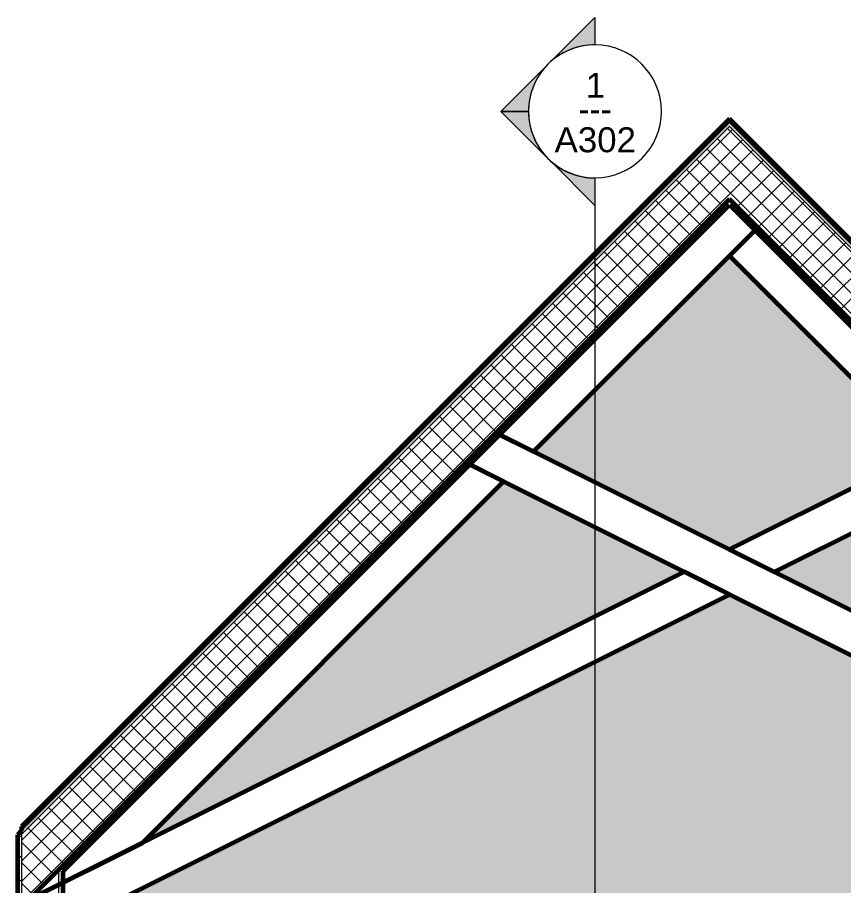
# Model space of a CAD drawing. Header units: inches. Extents: x -9046 to -8234, y -279 to 479.
# Drawn here: x -8878.1 to -8729, y 256.7 to 413.3 of the extents above; entities that cross this region are included whole.
import ezdxf

# ---------------------------------------------------------------- set-up
doc = ezdxf.new("R2010")
doc.units = ezdxf.units.IN
doc.header["$MEASUREMENT"] = 0
for name, color, linetype, lineweight in [('A-ROOF', 132, 'Continuous', 18), ('A-ROOF-1', 132, 'Continuous', 60), ('A-ROOF-PATT-1', 132, 'Continuous', 9), ('A-WALL', 113, 'Continuous', 18), ('A-WALL-PATT-1', 111, 'Continuous', 9), ('G-ANNO-SYMB', 111, 'Continuous', 9), ('I-WALL', 2, 'Continuous', 18), ('I-WALL-1', 2, 'Continuous', 60), ('S-BEAM', 12, 'Continuous', 9), ('S-BEAM-1', 12, 'Continuous', 60)]:
    doc.layers.add(name, color=color, linetype=linetype, lineweight=lineweight)
doc.styles.add('Arial_1', font='arial.ttf', dxfattribs={"height": 4.5})
doc.styles.add('Century Gothic', font='ufonts.com_century-gothic.ttf', dxfattribs={"height": 4.5})

# ---------------------------------------------------------------- blocks, each defined once
blk = doc.blocks.new('Truss - Truss-2014843-BUILDING SECTION - EAST_WEST - LOOKING SOUTH')
at = {"layer": 'S-BEAM-1'}
for p, q in [((-8749.6, 380.57), (-8791.76, 338.42)), ((-8744.47, 375.45), (-8749.6, 380.57)), ((-8784.92, 335), (-8744.47, 375.45)), ((-8744.47, 375.45), (-8749.6, 370.32)), ((-8623.13, 254.11), (-8744.47, 375.45)), ((-8749.6, 370.32), (-8628.03, 248.75)), ((-8791.76, 338.42), (-8797.16, 333.01)), ((-8791.76, 338.42), (-8784.92, 335)), ((-8643.64, 264.36), (-8791.76, 338.42)), ((-8714.28, 335), (-8749.6, 317.34)), ((-8708.88, 329.6), (-8714.28, 335)), ((-8797.16, 333.01), (-8876.07, 254.11)), ((-8790.33, 329.6), (-8797.16, 333.01)), ((-8797.16, 333.01), (-8628.63, 248.75)), ((-8855.56, 264.36), (-8790.33, 329.6)), ((-8741.49, 313.29), (-8708.88, 329.6)), ((-8749.6, 317.34), (-8741.49, 313.29)), ((-8757.71, 313.29), (-8876.07, 254.11)), ((-8749.6, 309.23), (-8757.71, 313.29)), ((-8870.57, 248.75), (-8749.6, 309.23)), ((-8876.07, 254.11), (-8855.56, 264.36)), ((-8628.03, 248.75), (-8643.64, 264.36)), ((-8876.07, 254.11), (-8876.07, 248.75)), ((-8623.13, 248.75), (-8623.13, 254.11)), ((-8876.07, 248.75), (-8870.57, 248.75)), ((-8628.63, 248.75), (-8628.03, 248.75)), ((-8628.03, 248.75), (-8623.13, 248.75))]:
    blk.add_line(p, q, dxfattribs=at)
blk = doc.blocks.new('Section - Section Head - Filled-22785-BUILDING SECTION - EAST_WEST - LOOKING SOUTH')
at = {"layer": 'G-ANNO-SYMB'}
h = blk.add_hatch(color=256, dxfattribs=at)
edge = h.paths.add_edge_path(flags=0)
edge.add_arc((-8600.17, 457.96), 12.02, 90, 132.0784, ccw=False)
edge.add_line((-8600.17, 469.98), (-8600.17, 474.93))
edge.add_line((-8600.17, 474.93), (-8608.22, 466.88))
h = blk.add_hatch(color=256, dxfattribs=at)
edge = h.paths.add_edge_path(flags=0)
edge.add_line((-8608.65, 466.45), (-8617.14, 457.96))
edge.add_line((-8617.14, 457.96), (-8612.17, 457.96))
edge.add_arc((-8600.17, 457.96), 12, 135, 180, ccw=False)
h = blk.add_hatch(color=256, dxfattribs=at)
edge = h.paths.add_edge_path(flags=0)
edge.add_arc((-8600.17, 457.96), 12, 180, 225, ccw=False)
edge.add_line((-8612.17, 457.96), (-8617.14, 457.96))
edge.add_line((-8617.14, 457.96), (-8608.65, 449.47))
h = blk.add_hatch(color=256, dxfattribs=at)
edge = h.paths.add_edge_path(flags=0)
edge.add_line((-8608.22, 449.04), (-8600.17, 440.99))
edge.add_line((-8600.17, 440.99), (-8600.17, 445.94))
edge.add_arc((-8600.17, 457.96), 12.02, 227.9216, 270, ccw=False)
for p, q in [((-8608.22, 466.88), (-8600.17, 474.93)), ((-8600.17, 474.93), (-8600.17, 469.98)), ((-8617.14, 457.96), (-8608.65, 466.45)), ((-8612.17, 457.96), (-8617.14, 457.96)), ((-8608.65, 449.47), (-8617.14, 457.96)), ((-8617.14, 457.96), (-8612.17, 457.96)), ((-8600.17, 440.99), (-8608.22, 449.04)), ((-8600.17, 445.94), (-8600.17, 440.99))]:
    blk.add_line(p, q, dxfattribs=at)
for centre, radius, start, end in [((-8600.17, 457.98), 12, 90, 270), ((-8600.17, 457.96), 12.02, 90, 132.0784), ((-8600.17, 457.98), 12, 270, 90), ((-8600.17, 457.96), 12, 135, 180), ((-8600.17, 457.96), 12, 180, 225), ((-8600.17, 457.96), 12.02, 227.9216, 270)]:
    blk.add_arc(centre, radius, start, end, dxfattribs=at)

msp = doc.modelspace()

# ---------------------------------------------------------------- hatches: boundary and pattern name
at = {"layer": 'A-ROOF'}
msp.add_hatch(color=256, dxfattribs=at).paths.add_polyline_path([(-8877.31938, 266.64433), (-8749.60063, 394.36308), (-8621.88188, 266.64433), (-8621.88188, 267.35144), (-8749.60063, 395.07019), (-8877.31938, 267.35144)], flags=0)
at = {"layer": 'A-ROOF-PATT-1'}
h = msp.add_hatch(dxfattribs=at)
h.set_pattern_fill('FP_9', color=256, style=0, pattern_type=2)
h.set_pattern_definition([(0, (-8599.04, 127.346), (0, 2.399), []), (315, (-8599.04, 127.346), (2.398506, 0), [3.393, -3.393]), (45, (-8599.04, 127.346), (2.398506, 0), [3.393, -3.393])])
h.paths.add_polyline_path([(-8621.88188, 265.93722), (-8621.88188, 266.64433), (-8749.60063, 394.36308), (-8877.31938, 266.64433), (-8877.31938, 265.93722), (-8749.60063, 393.65597), (-8634.14648, 278.20182)], flags=0)
h = msp.add_hatch(dxfattribs=at)
h.set_pattern_fill('FP_14', color=256, style=0, pattern_type=2)
h.set_pattern_definition([(45, (-8599.04, 127.346), (-1.856155, 1.856155), []), (135, (-8599.04, 127.346), (-1.856155, -1.856155), [])])
h.paths.add_polyline_path([(-8877.31938, 252.85575), (-8749.60063, 380.5745), (-8628.63188, 259.62383), (-8628.63188, 260.91389), (-8623.13188, 265.00698), (-8623.13188, 254.10575), (-8622.63188, 253.60575), (-8622.63188, 258.83834), (-8621.88188, 265.93722), (-8749.60063, 393.65597), (-8877.31938, 265.93722), (-8877.31938, 253.04509)], flags=0)
h = msp.add_hatch(dxfattribs=at)
h.set_pattern_fill('FP_16', color=256, style=0, pattern_type=2)
h.set_pattern_definition([(355.236, (-8599.04, 131.426), (-263.999686, 24.001546), [2.89, -286.108]), (11.31, (-8596.16, 131.186), (96.00039, 24.000414), [3.671, -118.705]), (45, (-8592.56, 131.906), (0, 24.0006), [2.715, -31.226]), (46.848, (-8590.64, 133.826), (335.998039, 360.002359), [5.264, -521.098]), (12.995, (-8587.04, 137.666), (-215.999946, -48.001379), [3.202, -316.998]), (0, (-8583.92, 138.386), (24, 24), [6, -18]), (350.538, (-8577.92, 138.386), (-120.000217, 23.99977), [2.92, -143.067]), (354.289, (-8599.04, 137.906), (-215.999717, 24.001433), [2.412, -238.785]), (0, (-8596.64, 137.666), (24, 24), [3.6, -20.4]), (28.301, (-8593.04, 137.666), (263.999841, 144.000819), [3.544, -350.812]), (52.125, (-8589.92, 139.346), (-96.000349, -120.000279), [5.473, -268.169]), (39.289, (-8586.56, 143.666), (144.000322, 119.999016), [3.411, -337.693]), (6.34, (-8583.92, 145.826), (192.000086, 23.999), [4.347, -212.983]), (348.111, (-8579.6, 146.306), (-335.999111, 72.0018444), [4.66, -461.336]), (353.29, (-8599.04, 145.346), (216.000198, -24.000742), [4.108, -406.706]), (3.367, (-8594.96, 144.866), (384.000105, 24.003305), [4.087, -404.618]), (33.69, (-8590.88, 145.106), (-47.99962, -24.00016), [4.327, -82.207]), (47.49, (-8587.28, 147.506), (239.998435, 264.0019564), [3.907, -386.785]), (14.931, (-8584.64, 150.386), (264.000774, 71.9981694), [3.726, -368.854]), (0, (-8581.04, 151.346), (24, 24), [2.88, -21.12]), (347.005, (-8578.16, 151.346), (215.999946, -48.001379), [3.202, -316.998]), (0, (-8591.6, 127.346), (24, 24), [0.063, -23.937]), (223.152, (-8588.24, 130.946), (360.002359, 335.998039), [5.264, -521.098]), (206.565, (-8592.08, 151.346), (-23.99974, -23.9997), [2.147, -51.519]), (188.13, (-8594, 150.386), (-144.000218, -23.999654), [3.394, -166.312]), (156.801, (-8597.36, 149.906), (-119.99995, 48.001369), [1.828, -180.951]), (26.565, (-8588.24, 130.946), (23.99974, 23.9997), [2.683, -50.982]), (6.71, (-8585.84, 132.146), (-216.000198, -24.000742), [4.108, -406.706]), (349.875, (-8581.76, 132.626), (407.9992525, -72.0020701), [6.826, -675.804]), (349.695, (-8599.04, 128.786), (144.000477, -24.000103), [2.683, -265.645]), (15.524, (-8596.4, 128.306), (-264.000139, -71.9991673), [4.484, -443.873]), (42.879, (-8592.08, 129.506), (-311.9990114, -288.0003535), [4.585, -453.934]), (34.695, (-8588.72, 132.626), (240.0000585, 167.9992156), [3.795, -375.679]), (9.462, (-8585.6, 134.786), (120.000217, 23.99977), [4.38, -141.607]), (353.418, (-8581.28, 135.506), (-408.0001485, 48.0004238), [6.281, -621.859]), (351.87, (-8599.04, 134.786), (-144.000218, 23.999654), [3.394, -166.312]), (11.31, (-8595.68, 134.306), (96.00039, 24.000414), [3.671, -118.705]), (42.51, (-8592.08, 135.026), (-264.0019564, -239.998435), [3.907, -386.785]), (45, (-8589.2, 137.666), (0, 24.0006), [4.412, -29.529]), (17.354, (-8586.08, 140.786), (-311.999979, -95.999553), [4.023, -398.29]), (356.633, (-8582.24, 141.986), (-384.000105, 24.003305), [4.087, -404.618]), (342.897, (-8578.16, 141.746), (239.999665, -72.00063), [3.264, -323.171]), (351.254, (-8599.04, 140.786), (168.000296, -23.999242), [3.157, -312.514]), (14.931, (-8595.92, 140.306), (264.000774, 71.9981694), [3.726, -368.854]), (32.005, (-8592.32, 141.266), (-120.000722, -71.999341), [4.528, -221.887]), (49.899, (-8588.48, 143.666), (-264.0002635, -311.9996052), [5.961, -590.186]), (15.945, (-8584.64, 148.226), (-96.00064, -23.999112), [3.494, -171.228]), (353.991, (-8581.28, 149.186), (240.000235, -24.000218), [4.585, -453.934]), (336.801, (-8576.72, 148.706), (119.99995, -48.001369), [1.828, -180.951]), (350.538, (-8599.04, 147.986), (-120.000217, 23.99977), [2.92, -143.067]), (10.008, (-8596.16, 147.506), (264.00047, 47.999892), [4.143, -410.161]), (37.405, (-8592.08, 148.226), (312.0020274, 239.997904), [5.136, -508.486]), (29.055, (-8588, 127.346), (167.999253, 96.001016), [2.471, -244.624]), (10.784, (-8585.84, 128.546), (-384.0003557, -71.997667), [5.131, -507.931]), (352.875, (-8580.8, 129.506), (-168.000466, 24.000177), [5.805, -187.689])])
h.paths.add_polyline_path([(-8869.81938, 259.29509), (-8749.60063, 379.51384), (-8745.00444, 374.91764), (-8744.47411, 375.44797), (-8749.60063, 380.5745), (-8869.81938, 260.35575)], flags=0)
at = {"layer": 'A-WALL-PATT-1'}
h = msp.add_hatch(dxfattribs=at)
h.set_pattern_fill('FP_12', color=256, style=0, pattern_type=2)
h.set_pattern_definition([(216.87, (-8595.842, 135.343), (23.9897714, 15.993643), [3.998, -35.986]), (206.565, (-8591.043, 132.944), (-7.99708, -7.99662), [8.941, -8.941]), (198.435, (-8591.043, 128.945), (-15.993845, -7.997098), [5.058, -20.23])])
h.paths.add_polyline_path([(-8878.06938, 29), (-8877.31938, 29), (-8877.31938, 266.64433), (-8878.06938, 265.89433), (-8878.06938, 29.11586)], flags=0)
at = {"layer": 'I-WALL'}
h = msp.add_hatch(color=256, dxfattribs=at)
h.paths.add_polyline_path([(-8725.13188, 153.75), (-8725.13188, 247.25), (-8704.88188, 247.25), (-8704.88188, 286.875), (-8749.60063, 309.23437), (-8869.81938, 249.125), (-8869.81938, 199.25), (-8827.94438, 199.25), (-8827.94438, 188.75), (-8827.06938, 188.75), (-8827.06938, 186.74213), (-8826.08819, 186.74213), (-8826.08819, 186.25), (-8819.97686, 186.25), (-8819.97686, 185.75), (-8799.6619, 185.75), (-8799.6619, 186.25), (-8794.14492, 186.25), (-8794.14492, 232.23425), (-8752.80634, 232.23425), (-8752.80634, 185.75), (-8751.94285, 185.75), (-8751.94285, 247.25), (-8749.94285, 247.25), (-8749.94285, 185.75), (-8749.81938, 185.75), (-8749.81938, 153.75), (-8725.56486, 153.75)], flags=0)
h.paths.add_polyline_path([(-8855.56328, 264.35879), (-8757.70638, 313.28725), (-8790.32535, 329.59673), (-8853.98486, 265.93722)], flags=0)
h.paths.add_polyline_path([(-8704.88188, 294.98075), (-8704.88188, 325.6027), (-8708.87592, 329.59673), (-8741.49489, 313.28725), (-8708.19848, 296.63905)], flags=0)
h.paths.add_polyline_path([(-8749.60063, 317.34012), (-8714.27975, 335.00056), (-8749.60063, 370.32145), (-8784.92152, 335.00056), (-8751.33319, 318.2064)], flags=0)

# ---------------------------------------------------------------- linework, layer by layer
at = {"layer": 'A-ROOF'}
for p, q in [((-8877.31938, 266.64433), (-8749.60063, 394.36308)), ((-8877.31938, 265.93722), (-8749.60063, 393.65597)), ((-8749.60063, 394.36308), (-8629.38188, 274.14433)), ((-8749.60063, 393.65597), (-8621.88188, 265.93722)), ((-8869.81938, 260.35575), (-8749.60063, 380.5745)), ((-8749.60063, 380.5745), (-8621.88188, 252.85575)), ((-8877.31938, 266.64433), (-8877.31938, 252.85575))]:
    msp.add_line(p, q, dxfattribs=at)
at = {"layer": 'A-ROOF-1'}
for p, q in [((-8749.60063, 395.07019), (-8877.31938, 267.35144)), ((-8621.88188, 267.35144), (-8749.60063, 395.07019)), ((-8869.81938, 259.29509), (-8749.60063, 379.51384)), ((-8749.60063, 379.51384), (-8704.88188, 334.79509)), ((-8877.31938, 267.35144), (-8877.31938, 266.64433))]:
    msp.add_line(p, q, dxfattribs=at)
at = {"layer": 'A-WALL'}
for p, q in [((-8869.81938, 260.35575), (-8877.31938, 252.85575)), ((-8869.81938, 259.29509), (-8869.81938, 260.35575)), ((-8870.56938, 29), (-8870.56938, 259.60575))]:
    msp.add_line(p, q, dxfattribs=at)
at = {"layer": 'G-ANNO-SYMB'}
msp.add_line((-8773.84586, 384.37598), (-8773.84586, -196.89908), dxfattribs=at)
at = {"layer": 'I-WALL-1'}
for p, q in [((-8877.31938, 266.64433), (-8878.06938, 265.89433)), ((-8878.06938, 265.89433), (-8878.06938, 29)), ((-8869.81938, 29), (-8869.81938, 259.29509))]:
    msp.add_line(p, q, dxfattribs=at)

# ---------------------------------------------------------------- block references
at = {"layer": 'G-ANNO-SYMB'}
msp.add_blockref('Section - Section Head - Filled-22785-BUILDING SECTION - EAST_WEST - LOOKING SOUTH', (-173.67888, -61.58407), dxfattribs=at)
at = {"layer": 'S-BEAM'}
msp.add_blockref('Truss - Truss-2014843-BUILDING SECTION - EAST_WEST - LOOKING SOUTH', (0, 0), dxfattribs=at)

# ---------------------------------------------------------------- texts
at = {"layer": 'G-ANNO-SYMB', "char_height": 4.5, "attachment_point": 1}
for s, insert, width, style in [('1', (-8775.50635, 403.3303), 4.242, 'Arial_1'), ('---', (-8776.832, 399.07695), 7.7265, 'Century Gothic'), ('A302', (-8781.1284, 393.51218), 17.877, 'Arial_1')]:
    msp.add_mtext(s, dxfattribs=dict(at, insert=insert, width=width, style=style))

doc.saveas('drawing.dxf')
